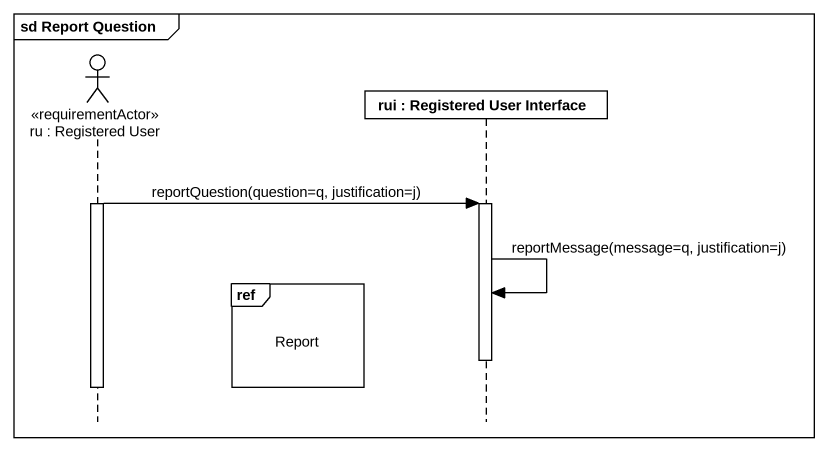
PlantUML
@startuml
mainframe sd Report Question
hide footbox
actor "ru : Registered User" as ru <<requirementActor>>
participant "rui : Registered User Interface" as rui

activate ru
ru -> rui : reportQuestion(question=q, justification=j)
activate rui
ref over rui : Report
rui -> rui : reportMessage(message=q, justification=j)
deactivate rui
deactivate ru
@enduml
